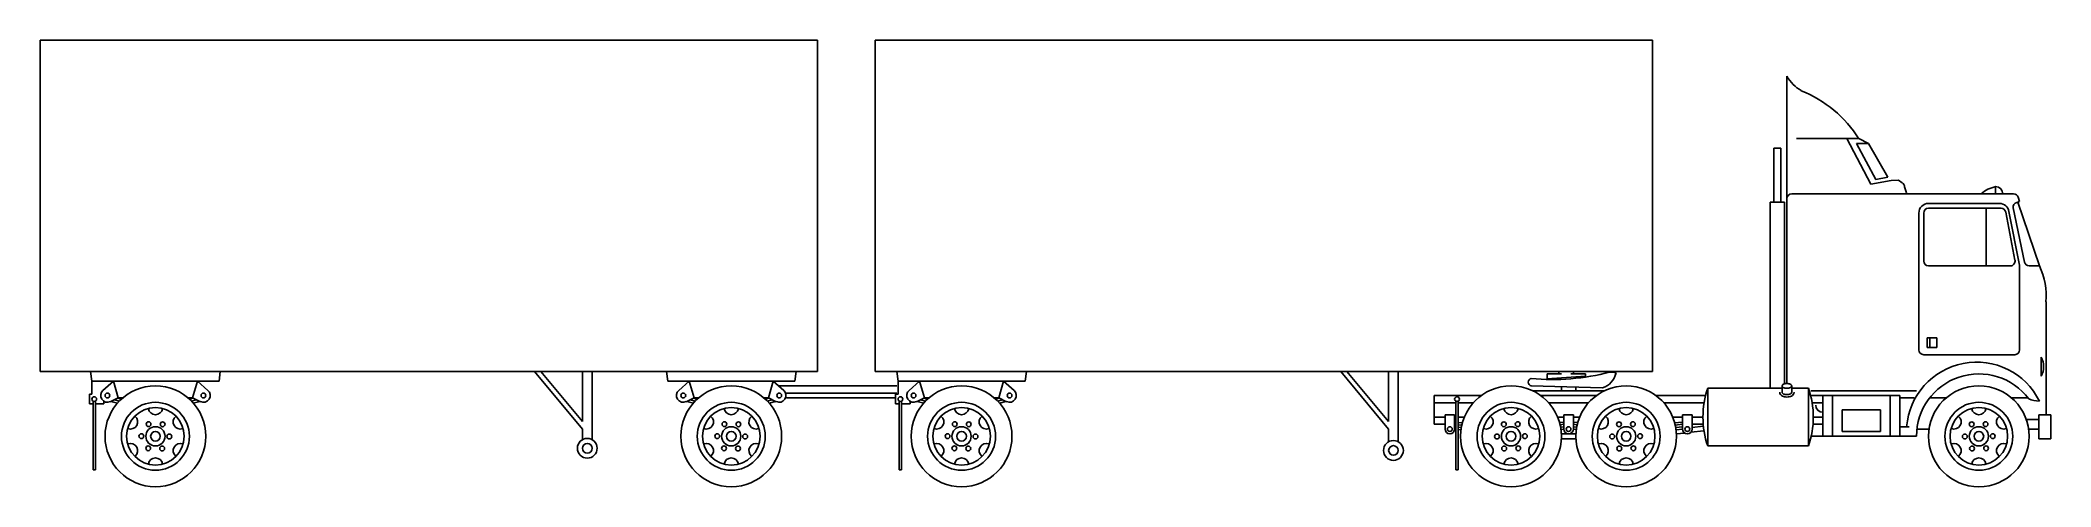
# Model space of a CAD drawing. Header units: millimetres. Extents: x -3061.8 to -3045, y 1921.9 to 1925.6.
import ezdxf

# ---------------------------------------------------------------- set-up
doc = ezdxf.new("R2010")
doc.units = ezdxf.units.MM
doc.header["$LTSCALE"] = 10
doc.layers.add('Veículos', color=2, linetype='Continuous')

msp = doc.modelspace()

# ---------------------------------------------------------------- linework, layer by layer
at = {"layer": 'Veículos'}
for p, q in [((-3061.782, 1922.851), (-3061.782, 1925.611)), ((-3061.782, 1925.611), (-3055.302, 1925.611)), ((-3055.302, 1925.611), (-3055.302, 1922.851)), ((-3054.822, 1925.611), (-3048.342, 1925.611)), ((-3054.822, 1922.851), (-3054.822, 1925.611)), ((-3048.342, 1925.611), (-3048.342, 1922.851)), ((-3047.222, 1925.311), (-3047.222, 1922.751)), ((-3046.622, 1924.791), (-3047.142, 1924.791)), ((-3046.522, 1924.411), (-3046.722, 1924.791)), ((-3046.482, 1924.451), (-3046.642, 1924.751)), ((-3046.642, 1924.751), (-3046.542, 1924.751)), ((-3046.542, 1924.751), (-3046.622, 1924.791)), ((-3046.542, 1924.751), (-3046.382, 1924.471)), ((-3047.332, 1924.711), (-3047.332, 1924.261)), ((-3047.272, 1924.711), (-3047.332, 1924.711)), ((-3047.272, 1924.261), (-3047.272, 1924.711)), ((-3046.352, 1924.441), (-3046.522, 1924.411)), ((-3046.382, 1924.471), (-3046.482, 1924.451)), ((-3046.352, 1924.441), (-3046.292, 1924.444)), ((-3046.26, 1924.422), (-3046.292, 1924.444)), ((-3046.242, 1924.389), (-3046.224, 1924.34)), ((-3045.482, 1924.331), (-3045.482, 1924.391)), ((-3047.362, 1924.261), (-3047.362, 1922.721)), ((-3047.242, 1924.261), (-3047.362, 1924.261)), ((-3047.242, 1922.751), (-3047.242, 1924.261)), ((-3047.182, 1924.331), (-3045.332, 1924.331)), ((-3046.042, 1924.251), (-3045.45, 1924.251)), ((-3045.306, 1924.26), (-3045.282, 1924.267)), ((-3045.298, 1924.262), (-3045.116, 1923.731)), ((-3045.294, 1924.303), (-3045.282, 1924.267)), ((-3046.122, 1923.031), (-3046.122, 1924.171)), ((-3046.082, 1923.771), (-3046.082, 1924.171)), ((-3046.042, 1924.211), (-3045.437, 1924.211)), ((-3045.562, 1923.731), (-3045.562, 1924.211)), ((-3045.397, 1924.177), (-3045.321, 1923.778)), ((-3045.371, 1924.184), (-3045.283, 1923.738)), ((-3045.241, 1923.762), (-3045.336, 1924.214)), ((-3045.36, 1923.731), (-3046.042, 1923.731)), ((-3045.282, 1923.73), (-3045.282, 1923.031)), ((-3045.116, 1923.731), (-3045.202, 1923.731)), ((-3045.062, 1922.491), (-3045.062, 1923.431)), ((-3046.052, 1923.131), (-3045.972, 1923.131)), ((-3046.052, 1923.051), (-3046.052, 1923.131)), ((-3045.972, 1923.051), (-3046.052, 1923.051)), ((-3046.032, 1923.131), (-3046.032, 1923.051)), ((-3045.972, 1923.131), (-3045.972, 1923.051)), ((-3045.322, 1922.991), (-3046.082, 1922.991)), ((-3045.102, 1922.971), (-3045.102, 1922.811)), ((-3055.302, 1922.851), (-3061.782, 1922.851)), ((-3061.362, 1922.851), (-3061.352, 1922.771)), ((-3061.352, 1922.771), (-3061.352, 1922.661)), ((-3061.352, 1922.771), (-3060.292, 1922.771)), ((-3061.172, 1922.771), (-3061.26, 1922.693)), ((-3061.172, 1922.771), (-3061.132, 1922.631)), ((-3060.472, 1922.771), (-3060.512, 1922.631)), ((-3060.472, 1922.771), (-3060.385, 1922.693)), ((-3060.282, 1922.851), (-3060.292, 1922.771)), ((-3057.262, 1922.371), (-3057.662, 1922.851)), ((-3057.262, 1922.433), (-3057.61, 1922.851)), ((-3057.262, 1922.851), (-3057.262, 1922.433)), ((-3057.182, 1922.283), (-3057.182, 1922.851)), ((-3056.562, 1922.851), (-3056.552, 1922.771)), ((-3056.552, 1922.771), (-3055.492, 1922.771)), ((-3056.372, 1922.771), (-3056.46, 1922.693)), ((-3056.372, 1922.771), (-3056.332, 1922.631)), ((-3055.672, 1922.771), (-3055.712, 1922.631)), ((-3055.672, 1922.771), (-3055.585, 1922.693)), ((-3055.622, 1922.731), (-3054.642, 1922.731)), ((-3055.482, 1922.851), (-3055.492, 1922.771)), ((-3048.342, 1922.851), (-3054.822, 1922.851)), ((-3054.642, 1922.851), (-3054.632, 1922.771)), ((-3054.632, 1922.771), (-3054.632, 1922.661)), ((-3054.632, 1922.771), (-3053.572, 1922.771)), ((-3054.452, 1922.771), (-3054.54, 1922.693)), ((-3054.452, 1922.771), (-3054.412, 1922.631)), ((-3053.752, 1922.771), (-3053.792, 1922.631)), ((-3053.752, 1922.771), (-3053.665, 1922.693)), ((-3053.562, 1922.851), (-3053.572, 1922.771)), ((-3050.542, 1922.371), (-3050.942, 1922.851)), ((-3050.542, 1922.433), (-3050.89, 1922.851)), ((-3050.542, 1922.851), (-3050.542, 1922.433)), ((-3050.462, 1922.271), (-3050.462, 1922.851)), ((-3049.353, 1922.732), (-3048.758, 1922.714)), ((-3049.222, 1922.831), (-3049.102, 1922.831)), ((-3049.222, 1922.831), (-3049.222, 1922.791)), ((-3049.222, 1922.791), (-3048.902, 1922.811)), ((-3049.122, 1922.831), (-3049.122, 1922.851)), ((-3049.102, 1922.724), (-3049.102, 1922.691)), ((-3048.902, 1922.831), (-3049.022, 1922.831)), ((-3049.002, 1922.831), (-3049.002, 1922.851)), ((-3048.982, 1922.691), (-3048.982, 1922.721)), ((-3048.902, 1922.811), (-3048.902, 1922.831)), ((-3048.697, 1922.846), (-3048.664, 1922.846)), ((-3048.646, 1922.837), (-3048.664, 1922.846)), ((-3047.882, 1922.711), (-3047.882, 1922.231)), ((-3047.262, 1922.711), (-3047.882, 1922.711)), ((-3047.262, 1922.731), (-3047.262, 1922.678)), ((-3047.182, 1922.731), (-3047.182, 1922.678)), ((-3047.042, 1922.711), (-3047.182, 1922.711)), ((-3047.042, 1922.231), (-3047.042, 1922.711)), ((-3061.352, 1922.661), (-3061.372, 1922.661)), ((-3061.372, 1922.661), (-3061.372, 1922.581)), ((-3061.372, 1922.581), (-3061.342, 1922.581)), ((-3061.342, 1922.601), (-3061.342, 1922.031)), ((-3061.322, 1922.601), (-3061.322, 1922.031)), ((-3061.322, 1922.581), (-3061.252, 1922.581)), ((-3061.252, 1922.581), (-3061.252, 1922.603)), ((-3061.132, 1922.631), (-3061.198, 1922.599)), ((-3061.193, 1922.602), (-3061.138, 1922.588)), ((-3061.164, 1922.615), (-3061.122, 1922.605)), ((-3061.136, 1922.629), (-3061.105, 1922.621)), ((-3061.132, 1922.631), (-3061.095, 1922.631)), ((-3060.512, 1922.631), (-3060.55, 1922.631)), ((-3060.509, 1922.629), (-3060.54, 1922.621)), ((-3060.481, 1922.615), (-3060.523, 1922.605)), ((-3060.512, 1922.631), (-3060.447, 1922.599)), ((-3060.452, 1922.602), (-3060.507, 1922.588)), ((-3056.332, 1922.631), (-3056.398, 1922.599)), ((-3056.393, 1922.602), (-3056.338, 1922.588)), ((-3056.364, 1922.615), (-3056.322, 1922.605)), ((-3056.336, 1922.629), (-3056.305, 1922.621)), ((-3056.332, 1922.631), (-3056.295, 1922.631)), ((-3055.712, 1922.631), (-3055.75, 1922.631)), ((-3055.709, 1922.629), (-3055.74, 1922.621)), ((-3055.681, 1922.615), (-3055.723, 1922.605)), ((-3055.712, 1922.631), (-3055.647, 1922.599)), ((-3055.652, 1922.602), (-3055.707, 1922.588)), ((-3055.562, 1922.671), (-3054.642, 1922.671)), ((-3055.562, 1922.631), (-3054.662, 1922.631)), ((-3054.652, 1922.661), (-3054.652, 1922.581)), ((-3054.632, 1922.661), (-3054.652, 1922.661)), ((-3054.652, 1922.581), (-3054.622, 1922.581)), ((-3054.622, 1922.601), (-3054.622, 1922.031)), ((-3054.602, 1922.601), (-3054.602, 1922.031)), ((-3054.602, 1922.581), (-3054.532, 1922.581)), ((-3054.532, 1922.581), (-3054.532, 1922.603)), ((-3054.412, 1922.631), (-3054.478, 1922.599)), ((-3054.473, 1922.602), (-3054.418, 1922.588)), ((-3054.444, 1922.615), (-3054.402, 1922.605)), ((-3054.416, 1922.629), (-3054.385, 1922.621)), ((-3054.412, 1922.631), (-3054.375, 1922.631)), ((-3053.792, 1922.631), (-3053.83, 1922.631)), ((-3053.789, 1922.629), (-3053.82, 1922.621)), ((-3053.761, 1922.615), (-3053.803, 1922.605)), ((-3053.792, 1922.631), (-3053.727, 1922.599)), ((-3053.732, 1922.602), (-3053.787, 1922.588)), ((-3049.769, 1922.651), (-3050.162, 1922.651)), ((-3050.162, 1922.411), (-3050.162, 1922.651)), ((-3049.982, 1922.591), (-3050.162, 1922.591)), ((-3049.982, 1922.601), (-3049.982, 1922.031)), ((-3049.962, 1922.601), (-3049.962, 1922.031)), ((-3049.836, 1922.591), (-3049.962, 1922.591)), ((-3049.344, 1922.691), (-3048.741, 1922.691)), ((-3048.809, 1922.651), (-3049.276, 1922.651)), ((-3048.876, 1922.591), (-3049.209, 1922.591)), ((-3047.905, 1922.651), (-3048.316, 1922.651)), ((-3047.913, 1922.591), (-3048.249, 1922.591)), ((-3047.022, 1922.691), (-3046.142, 1922.691)), ((-3047.021, 1922.651), (-3046.922, 1922.651)), ((-3047.012, 1922.591), (-3046.922, 1922.591)), ((-3046.922, 1922.651), (-3046.282, 1922.651)), ((-3046.922, 1922.651), (-3046.922, 1922.311)), ((-3046.842, 1922.651), (-3046.842, 1922.311)), ((-3046.362, 1922.651), (-3046.362, 1922.311)), ((-3046.282, 1922.651), (-3046.282, 1922.311)), ((-3046.282, 1922.631), (-3046.162, 1922.631)), ((-3045.895, 1922.631), (-3046.024, 1922.631)), ((-3045.35, 1922.631), (-3045.22, 1922.631)), ((-3050.072, 1922.471), (-3050.162, 1922.471)), ((-3050.072, 1922.411), (-3050.162, 1922.411)), ((-3050.072, 1922.491), (-3049.992, 1922.491)), ((-3050.072, 1922.371), (-3050.072, 1922.491)), ((-3049.992, 1922.491), (-3049.992, 1922.371)), ((-3049.982, 1922.471), (-3049.992, 1922.471)), ((-3049.982, 1922.409), (-3049.992, 1922.411)), ((-3049.982, 1922.389), (-3049.992, 1922.391)), ((-3049.991, 1922.43), (-3049.984, 1922.429)), ((-3049.911, 1922.471), (-3049.962, 1922.471)), ((-3049.932, 1922.403), (-3049.962, 1922.407)), ((-3049.936, 1922.383), (-3049.962, 1922.387)), ((-3049.961, 1922.427), (-3049.929, 1922.422)), ((-3049.082, 1922.471), (-3049.134, 1922.471)), ((-3049.119, 1922.426), (-3049.084, 1922.43)), ((-3049.082, 1922.411), (-3049.114, 1922.407)), ((-3049.082, 1922.391), (-3049.11, 1922.387)), ((-3049.082, 1922.371), (-3049.082, 1922.491)), ((-3049.082, 1922.491), (-3049.002, 1922.491)), ((-3049.002, 1922.491), (-3049.002, 1922.371)), ((-3048.951, 1922.471), (-3049.002, 1922.471)), ((-3049.002, 1922.411), (-3048.971, 1922.407)), ((-3049.002, 1922.391), (-3048.975, 1922.387)), ((-3048.966, 1922.426), (-3049.001, 1922.43)), ((-3048.092, 1922.471), (-3048.174, 1922.471)), ((-3048.092, 1922.471), (-3048.174, 1922.471)), ((-3048.156, 1922.422), (-3048.094, 1922.43)), ((-3048.092, 1922.411), (-3048.153, 1922.403)), ((-3048.092, 1922.391), (-3048.149, 1922.383)), ((-3048.092, 1922.371), (-3048.092, 1922.491)), ((-3048.092, 1922.491), (-3048.012, 1922.491)), ((-3048.012, 1922.491), (-3048.012, 1922.371)), ((-3047.922, 1922.471), (-3048.012, 1922.471)), ((-3047.92, 1922.411), (-3048.012, 1922.411)), ((-3048.012, 1922.385), (-3047.919, 1922.394)), ((-3047.005, 1922.411), (-3046.922, 1922.411)), ((-3047.002, 1922.471), (-3046.922, 1922.471)), ((-3046.762, 1922.531), (-3046.442, 1922.531)), ((-3046.762, 1922.531), (-3046.762, 1922.351)), ((-3046.442, 1922.531), (-3046.442, 1922.351)), ((-3046.282, 1922.391), (-3046.202, 1922.391)), ((-3045.227, 1922.451), (-3045.122, 1922.451)), ((-3045.122, 1922.491), (-3045.122, 1922.291)), ((-3045.122, 1922.491), (-3045.022, 1922.491)), ((-3045.022, 1922.291), (-3045.022, 1922.491)), ((-3057.262, 1922.371), (-3057.262, 1922.283)), ((-3050.542, 1922.371), (-3050.542, 1922.271)), ((-3049.982, 1922.369), (-3049.992, 1922.371)), ((-3049.939, 1922.364), (-3049.962, 1922.367)), ((-3049.082, 1922.371), (-3049.106, 1922.367)), ((-3049.103, 1922.331), (-3048.982, 1922.331)), ((-3049.103, 1922.291), (-3048.982, 1922.291)), ((-3049.002, 1922.371), (-3048.979, 1922.367)), ((-3048.092, 1922.371), (-3048.146, 1922.364)), ((-3048.143, 1922.332), (-3048.076, 1922.338)), ((-3048.023, 1922.344), (-3047.914, 1922.357)), ((-3047.882, 1922.231), (-3047.042, 1922.231)), ((-3047.022, 1922.311), (-3046.142, 1922.311)), ((-3046.762, 1922.351), (-3046.442, 1922.351)), ((-3046.038, 1922.371), (-3046.139, 1922.371)), ((-3045.207, 1922.371), (-3045.122, 1922.371)), ((-3045.122, 1922.291), (-3045.022, 1922.291)), ((-3061.342, 1922.031), (-3061.322, 1922.031)), ((-3054.622, 1922.031), (-3054.602, 1922.031)), ((-3049.982, 1922.031), (-3049.962, 1922.031))]:
    msp.add_line(p, q, dxfattribs=at)
msp.add_lwpolyline([(-3047.222, 1922.751, 0.051099), (-3047.239, 1922.749, 0.064948), (-3047.251, 1922.745, 0.104203), (-3047.26, 1922.737, 0.174705), (-3047.262, 1922.731, 0.174705), (-3047.26, 1922.724, 0.104203), (-3047.251, 1922.716, 0.064948), (-3047.239, 1922.712, 0.051099), (-3047.222, 1922.711, 0.051099), (-3047.206, 1922.712, 0.064948), (-3047.194, 1922.716, 0.104203), (-3047.185, 1922.724, 0.174705), (-3047.182, 1922.731, 0.174705), (-3047.185, 1922.737, 0.104203), (-3047.194, 1922.745, 0.064948), (-3047.206, 1922.749, 0.051099)], format="xyb", close=True, dxfattribs=at)
for points in [[(-3047.282, 1922.678, 0.174705), (-3047.275, 1922.658, 0.104203), (-3047.26, 1922.645, 0.064948), (-3047.243, 1922.64, 0.051099), (-3047.222, 1922.638, 0.051099), (-3047.202, 1922.64, 0.064948), (-3047.185, 1922.645, 0.104203), (-3047.17, 1922.658, 0.174705), (-3047.162, 1922.678, 0.174705)], [(-3047.262, 1922.678, 0.174705), (-3047.26, 1922.671, 0.104203), (-3047.251, 1922.663, 0.064948), (-3047.239, 1922.659, 0.051099), (-3047.222, 1922.658, 0.051099), (-3047.206, 1922.659, 0.064948), (-3047.194, 1922.663, 0.104203), (-3047.185, 1922.671, 0.174705), (-3047.182, 1922.678, 0.174705)]]:
    msp.add_lwpolyline(points, format="xyb", dxfattribs=at)
for centre, radius in [((-3060.822, 1922.311), 0.42), ((-3056.022, 1922.311), 0.42), ((-3054.102, 1922.311), 0.42), ((-3049.522, 1922.311), 0.42), ((-3048.562, 1922.311), 0.42), ((-3045.622, 1922.311), 0.42), ((-3061.332, 1922.621), 0.02), ((-3061.222, 1922.651), 0.02), ((-3060.822, 1922.311), 0.283), ((-3060.822, 1922.311), 0.24), ((-3060.422, 1922.651), 0.02), ((-3056.422, 1922.651), 0.02), ((-3056.022, 1922.311), 0.283), ((-3056.022, 1922.311), 0.24), ((-3055.622, 1922.651), 0.02), ((-3054.612, 1922.621), 0.02), ((-3054.502, 1922.651), 0.02), ((-3054.102, 1922.311), 0.283), ((-3054.102, 1922.311), 0.24), ((-3053.702, 1922.651), 0.02), ((-3049.972, 1922.621), 0.02), ((-3049.522, 1922.311), 0.283), ((-3049.522, 1922.311), 0.24), ((-3048.562, 1922.311), 0.283), ((-3048.562, 1922.311), 0.24), ((-3045.622, 1922.311), 0.283), ((-3045.622, 1922.311), 0.24), ((-3060.822, 1922.311), 0.08), ((-3060.879, 1922.412), 0.02), ((-3060.762, 1922.411), 0.02), ((-3056.022, 1922.311), 0.08), ((-3056.079, 1922.412), 0.02), ((-3055.962, 1922.411), 0.02), ((-3054.102, 1922.311), 0.08), ((-3054.159, 1922.412), 0.02), ((-3054.042, 1922.411), 0.02), ((-3050.032, 1922.371), 0.02), ((-3049.582, 1922.411), 0.02), ((-3049.522, 1922.311), 0.08), ((-3049.466, 1922.412), 0.02), ((-3049.042, 1922.371), 0.02), ((-3048.622, 1922.411), 0.02), ((-3048.562, 1922.311), 0.08), ((-3048.506, 1922.412), 0.02), ((-3048.052, 1922.371), 0.02), ((-3045.682, 1922.411), 0.02), ((-3045.622, 1922.311), 0.08), ((-3045.566, 1922.412), 0.02), ((-3060.939, 1922.312), 0.02), ((-3060.882, 1922.211), 0.02), ((-3060.822, 1922.311), 0.04), ((-3060.766, 1922.209), 0.02), ((-3060.706, 1922.309), 0.02), ((-3057.222, 1922.211), 0.0825), ((-3057.222, 1922.211), 0.04), ((-3056.139, 1922.312), 0.02), ((-3056.082, 1922.211), 0.02), ((-3056.022, 1922.311), 0.04), ((-3055.966, 1922.209), 0.02), ((-3055.906, 1922.309), 0.02), ((-3054.219, 1922.312), 0.02), ((-3054.162, 1922.211), 0.02), ((-3054.102, 1922.311), 0.04), ((-3054.046, 1922.209), 0.02), ((-3053.986, 1922.309), 0.02), ((-3050.502, 1922.193), 0.0825), ((-3050.502, 1922.193), 0.04), ((-3049.639, 1922.309), 0.02), ((-3049.579, 1922.209), 0.02), ((-3049.522, 1922.311), 0.04), ((-3049.462, 1922.211), 0.02), ((-3049.406, 1922.312), 0.02), ((-3048.679, 1922.309), 0.02), ((-3048.619, 1922.209), 0.02), ((-3048.562, 1922.311), 0.04), ((-3048.502, 1922.211), 0.02), ((-3048.446, 1922.312), 0.02), ((-3045.739, 1922.309), 0.02), ((-3045.679, 1922.209), 0.02), ((-3045.622, 1922.311), 0.04), ((-3045.562, 1922.211), 0.02), ((-3045.506, 1922.312), 0.02)]:
    msp.add_circle(centre, radius, dxfattribs=at)
for centre, radius, start, end in [((-3046.949, 1925.464), 0.313, 209.2958, 240.7042), ((-3047.48, 1924.25), 1.013, 32.2395, 68.1493), ((-3046.282, 1924.389), 0.04, 0, 56.3099), ((-3045.432, 1924.141), 0.255, 101.3099, 131.8202), ((-3045.482, 1924.331), 0.06, 0, 90), ((-3047.182, 1924.291), 0.04, 90, 180), ((-3046.042, 1924.171), 0.08, 90, 180), ((-3045.45, 1924.171), 0.08, 9.6888, 90), ((-3045.296, 1924.221), 0.04, 104.7436, 190.6197), ((-3045.332, 1924.291), 0.04, 18.0042, 90), ((-3046.042, 1924.171), 0.04, 90, 180), ((-3045.437, 1924.171), 0.04, 8.8807, 90), ((-3046.042, 1923.771), 0.04, 180, 270), ((-3045.36, 1923.771), 0.04, 270, 10.796), ((-3045.322, 1923.73), 0.04, 0, 11.1368), ((-3045.202, 1923.771), 0.04, 191.8164, 270), ((-3045.676, 1923.475), 0.615, 355.8389, 24.5216), ((-3045.641, 1922.344), 0.585, 26.3446, 175.448), ((-3046.082, 1923.031), 0.04, 180, 270), ((-3045.322, 1923.031), 0.04, 270, 0), ((-3045.252, 1922.891), 0.17, 331.9275, 28.0725), ((-3049.347, 1922.762), 0.031, 101.3099, 258.6901), ((-3049.179, 1924.697), 1.913, 264.7674, 284.5833), ((-3048.813, 1922.876), 0.171, 288.7478, 346.8571), ((-3047.182, 1922.471), 0.74, 161.0754, 198.9246), ((-3047.742, 1922.471), 0.74, 341.0754, 18.9246), ((-3045.622, 1922.311), 0.52, 36.9127, 180), ((-3061.222, 1922.651), 0.0566, 131.5857, 295.3195), ((-3060.822, 1922.551), 0.06, 189.5941, 350.4059), ((-3060.422, 1922.651), 0.0566, 244.6805, 48.4143), ((-3056.422, 1922.651), 0.0566, 131.5857, 295.3195), ((-3056.022, 1922.551), 0.06, 189.5941, 350.4059), ((-3055.622, 1922.651), 0.0566, 244.6805, 48.4143), ((-3054.502, 1922.651), 0.0566, 131.5857, 295.3195), ((-3054.102, 1922.551), 0.06, 189.5941, 350.4059), ((-3053.702, 1922.651), 0.0566, 244.6805, 48.4143), ((-3049.522, 1922.551), 0.06, 189.5941, 350.4059), ((-3048.562, 1922.551), 0.06, 189.5941, 350.4059), ((-3046.922, 1922.571), 0.06, 180, 270), ((-3045.622, 1922.551), 0.06, 189.5941, 350.4059), ((-3045.09, 1922.941), 0.339, 249.8918, 265.3383), ((-3061.03, 1922.431), 0.06, 249.5941, 50.4059), ((-3060.615, 1922.431), 0.06, 129.5941, 290.4059), ((-3056.23, 1922.431), 0.06, 249.5941, 50.4059), ((-3055.815, 1922.431), 0.06, 129.5941, 290.4059), ((-3054.31, 1922.431), 0.06, 249.5941, 50.4059), ((-3053.895, 1922.431), 0.06, 129.5941, 290.4059), ((-3049.73, 1922.431), 0.06, 249.5941, 50.4059), ((-3049.315, 1922.431), 0.06, 129.5941, 290.4059), ((-3048.77, 1922.431), 0.06, 249.5941, 50.4059), ((-3048.355, 1922.431), 0.06, 129.5941, 290.4059), ((-3045.83, 1922.431), 0.06, 249.5941, 50.4059), ((-3045.415, 1922.431), 0.06, 129.5941, 290.4059), ((-3061.03, 1922.191), 0.06, 309.5941, 110.4059), ((-3060.615, 1922.191), 0.06, 69.5941, 230.4059), ((-3056.23, 1922.191), 0.06, 309.5941, 110.4059), ((-3055.815, 1922.191), 0.06, 69.5941, 230.4059), ((-3054.31, 1922.191), 0.06, 309.5941, 110.4059), ((-3053.895, 1922.191), 0.06, 69.5941, 230.4059), ((-3050.032, 1922.371), 0.04, 180, 0), ((-3049.73, 1922.191), 0.06, 309.5941, 110.4059), ((-3049.315, 1922.191), 0.06, 69.5941, 230.4059), ((-3049.042, 1922.371), 0.04, 180, 0), ((-3048.77, 1922.191), 0.06, 309.5941, 110.4059), ((-3048.355, 1922.191), 0.06, 69.5941, 230.4059), ((-3048.052, 1922.371), 0.04, 180, 0), ((-3045.83, 1922.191), 0.06, 309.5941, 110.4059), ((-3045.415, 1922.191), 0.06, 69.5941, 230.4059), ((-3060.822, 1922.071), 0.06, 9.5941, 170.4059), ((-3056.022, 1922.071), 0.06, 9.5941, 170.4059), ((-3054.102, 1922.071), 0.06, 9.5941, 170.4059), ((-3049.522, 1922.071), 0.06, 9.5941, 170.4059), ((-3048.562, 1922.071), 0.06, 9.5941, 170.4059), ((-3045.622, 1922.071), 0.06, 9.5941, 170.4059)]:
    msp.add_arc(centre, radius, start, end, dxfattribs=at)

doc.saveas('drawing.dxf')
